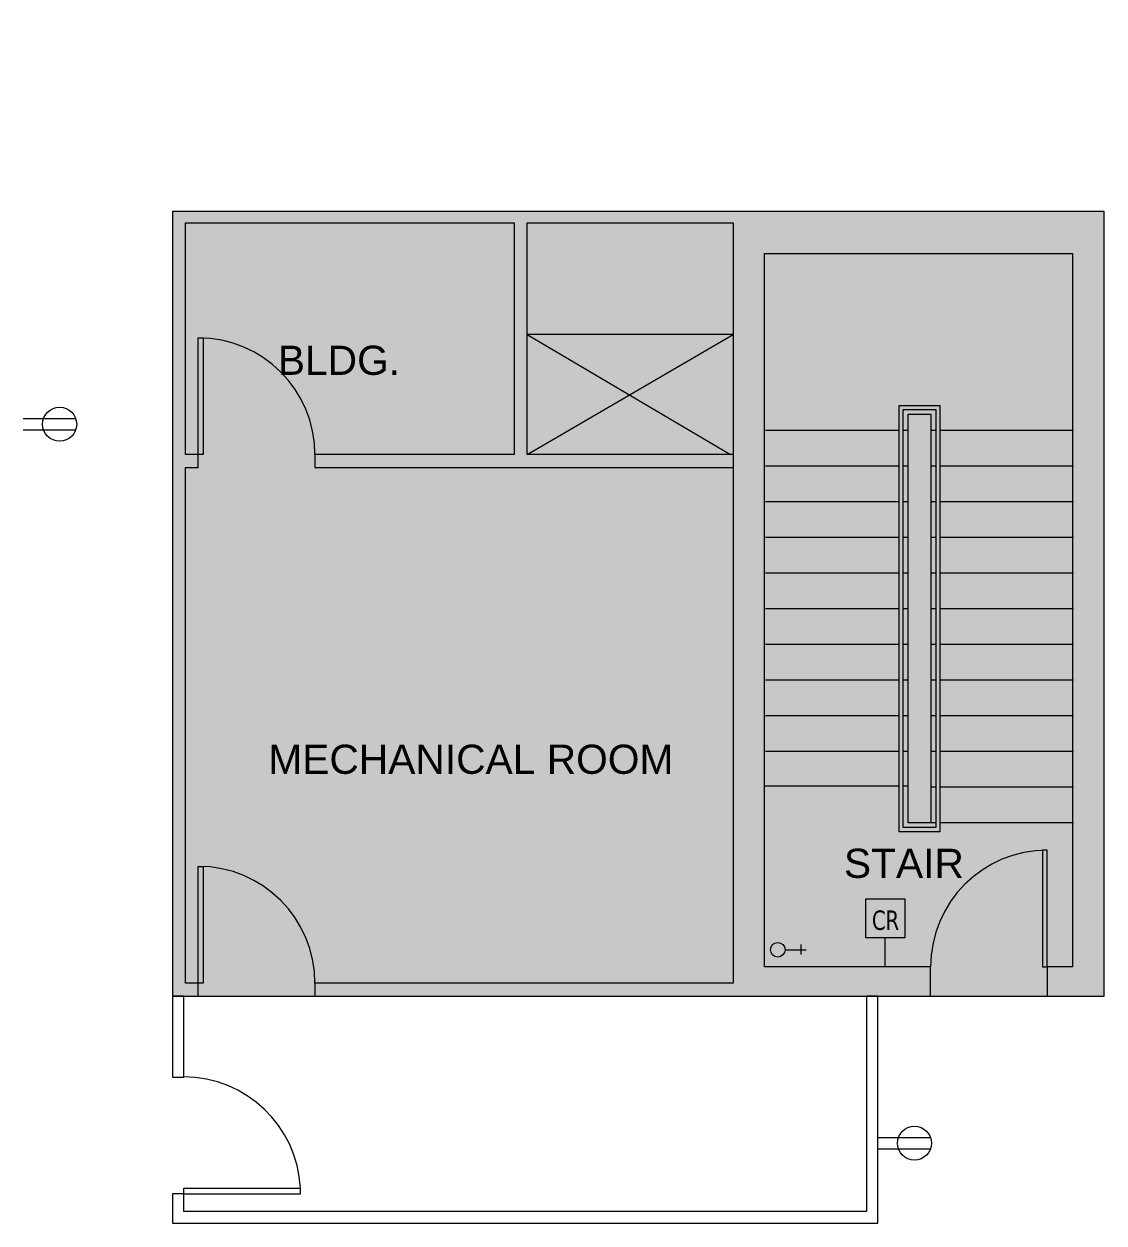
# Model space of a CAD drawing. Header units: inches. Extents: x 1 to 4574, y -953 to 1388.
# Drawn here: x 3075.3 to 3408.6, y -233.7 to 136.1 of the extents above; entities that cross this region are included whole.
import ezdxf

# ---------------------------------------------------------------- set-up
doc = ezdxf.new("R2010")
doc.units = ezdxf.units.IN
doc.header["$MEASUREMENT"] = 0
for name, color, linetype, lineweight in [('3rd Floor Revit Background_dwg', 8, 'Continuous', 9), ('A-ANNO-NOTE', 131, 'Continuous', 20), ('A-DETL-GENF', 92, 'Continuous', 9), ('A-DETL-MEDM', 33, 'Continuous', 20), ('A-DOOR', 31, 'Continuous', 9), ('AWAEX', 7, 'Continuous', 9), ('I-WALL', 2, 'Continuous', 9)]:
    doc.layers.add(name, color=color, linetype=linetype, lineweight=lineweight)
doc.styles.add('Arial', font='arial.ttf', dxfattribs={"height": 9})
doc.styles.add('Tahoma_1', font='tahoma.ttf', dxfattribs={"width": 0.85, "height": 6})

# ---------------------------------------------------------------- blocks, each defined once
blk = doc.blocks.new('Single-Flush - 36_ x 96_-2611463-3rd Floor New Construction - Tel_Data_Elec Plan')
at = {"layer": 'A-DOOR', "color": 250, "lineweight": 20}
for p, q in [((16.25, 1.75), (16.25, 37.77)), ((18, 37.77), (16.25, 37.77)), ((18, 1.75), (18, 37.77)), ((18, 1.75), (16.25, 1.75))]:
    blk.add_line(p, q, dxfattribs=at)
at = {"layer": 'A-DOOR'}
blk.add_arc((18, 1.75), 36.07, 92.7812, 180, dxfattribs=at)
blk = doc.blocks.new('3rd Floor Revit Background_dwg-1506769-3rd Floor New Construction - Tel_Data_Elec Plan')
at = {"layer": 'AWAEX'}
for p, q in [((1352.98, 3.29), (1416.48, 40.29)), ((1467.78, 10.73), (1426.53, 10.73)), ((1470.53, 10.73), (1469.03, 10.73)), ((1479.03, 10.73), (1477.53, 10.73)), ((1521.53, 10.73), (1480.28, 10.73)), ((1467.78, -0.27), (1426.53, -0.27)), ((1470.53, -0.27), (1469.03, -0.27)), ((1479.03, -0.27), (1477.53, -0.27)), ((1521.53, -0.27), (1480.28, -0.27)), ((1467.78, -11.27), (1426.53, -11.27)), ((1470.53, -11.27), (1469.03, -11.27)), ((1479.03, -11.27), (1477.53, -11.27)), ((1521.53, -11.27), (1480.28, -11.27)), ((1467.78, -22.27), (1426.53, -22.27)), ((1470.53, -22.27), (1469.03, -22.27)), ((1479.03, -22.27), (1477.53, -22.27)), ((1521.53, -22.27), (1480.28, -22.27)), ((1467.78, -33.27), (1426.53, -33.27)), ((1470.53, -33.27), (1469.03, -33.27)), ((1479.03, -33.27), (1477.53, -33.27)), ((1521.53, -33.27), (1480.28, -33.27)), ((1467.78, -44.27), (1426.53, -44.27)), ((1470.53, -44.27), (1469.03, -44.27)), ((1479.03, -44.27), (1477.53, -44.27)), ((1521.53, -44.27), (1480.28, -44.27)), ((1467.78, -55.27), (1426.53, -55.27)), ((1470.53, -55.27), (1469.03, -55.27)), ((1479.03, -55.27), (1477.53, -55.27)), ((1521.53, -55.27), (1480.28, -55.27)), ((1467.78, -66.27), (1426.53, -66.27)), ((1470.53, -66.27), (1469.03, -66.27)), ((1479.03, -66.27), (1477.53, -66.27)), ((1521.53, -66.27), (1480.28, -66.27)), ((1467.78, -77.27), (1426.53, -77.27)), ((1470.53, -77.27), (1469.03, -77.27)), ((1479.03, -77.27), (1477.53, -77.27)), ((1521.53, -77.27), (1480.28, -77.27)), ((1467.78, -88.27), (1426.53, -88.27)), ((1470.53, -88.27), (1469.03, -88.27)), ((1479.03, -88.27), (1477.53, -88.27)), ((1521.53, -88.27), (1480.28, -88.27)), ((1426.23, -98.86), (1467.78, -98.86)), ((1469.03, -98.86), (1470.53, -98.86)), ((1479.03, -99.27), (1477.53, -99.27)), ((1521.53, -99.27), (1480.28, -99.27)), ((1479.03, -110.27), (1477.53, -110.27)), ((1521.53, -110.27), (1480.28, -110.27)), ((1437.38, -147.81), (1437.38, -150.88)), ((1432.55, -149.44), (1439.05, -149.44))]:
    blk.add_line(p, q, dxfattribs=at)
at = {"layer": 'AWAEX', "flags": 128}
for points in [[(1461.23, -163.73), (1477.47, -163.73), (1477.47, -154.73), (1426.23, -154.73), (1426.23, 65.29), (1521.23, 65.29), (1521.23, -154.71), (1513.47, -154.71), (1513.47, -163.71), (1530.98, -163.71), (1530.98, 78.29), (1243.48, 78.29), (1243.48, -163.73)], [(1246.98, -163.73), (1251.48, -163.73), (1251.48, -159.73), (1247.48, -159.73), (1247.48, -0.71), (1251.48, -0.71), (1251.48, 3.29), (1247.48, 3.29), (1247.48, 74.79), (1348.98, 74.79), (1348.98, 3.29), (1287.48, 3.29), (1287.48, -0.71), (1416.48, -0.71)], [(1416.48, 3.29), (1352.98, 3.29), (1352.98, 74.79), (1416.48, 74.79), (1416.48, -159.73), (1287.48, -159.73), (1287.48, -163.73), (1457.73, -163.73)], [(1416.48, 40.29), (1352.98, 40.29), (1415.67, 3.29)]]:
    blk.add_lwpolyline(points, dxfattribs=at)
for points in [[(1251.48, 3.29), (1251.48, 39.29), (1252.98, 39.29), (1252.98, 3.29)], [(1467.78, -113.02), (1467.78, 18.48), (1480.28, 18.48), (1480.28, -113.02)], [(1469.03, -111.77), (1469.03, 17.23), (1479.03, 17.23), (1479.03, -111.77)], [(1477.53, 15.73), (1477.53, -110.27), (1470.53, -110.27), (1470.53, 15.73)], [(1513.47, -154.71), (1513.47, -118.71), (1511.97, -118.71), (1511.97, -154.71)], [(1251.48, -159.73), (1251.48, -123.73), (1252.98, -123.73), (1252.98, -159.73)]]:
    blk.add_lwpolyline(points, close=True, dxfattribs=at)
at = {"layer": 'AWAEX'}
blk.add_circle((1430.3, -149.44), 2.25, dxfattribs=at)
for centre, start, end in [((1251.48, 3.29), 0, 90), ((1513.47, -154.71), 90, 180), ((1251.48, -159.73), 0, 90)]:
    blk.add_arc(centre, 36, start, end, dxfattribs=at)
at = {"layer": 'AWAEX', "char_height": 9, "attachment_point": 2, "line_spacing_factor": 0.941778, "style": 'Arial'}
for s, insert, width in [('BLDG.', (1294.88, 36.89), 45.0663), ('MECHANICAL ROOM', (1335.58, -86.18), 149.0824), ('STAIR', (1469.22, -118.28), 44.1848)]:
    blk.add_mtext(s, dxfattribs=dict(at, insert=insert, width=width))

msp = doc.modelspace()

# ---------------------------------------------------------------- hatches: boundary and pattern name
at = {"layer": 'A-DETL-GENF'}
h = msp.add_hatch(color=9, dxfattribs=at)
h.paths.add_polyline_path([(3407.25, -163.73), (3408.55, -163.73), (3408.55, 78.29), (3121.05, 78.29), (3121.05, -163.73), (3390.72, -163.73)], flags=0)
h.paths.add_polyline_path([(2284.73, -163.73), (2409.23, -163.73), (2409.23, -147.94), (2631.27, -147.94), (2631.27, -163.73), (2744.77, -163.73), (2744.77, 62.36), (2270.73, 62.36), (2270.73, 25.14), (2284.73, 25.14), (2284.73, -20.73), (2270.73, -20.73), (2270.73, -78.73), (2284.73, -78.73), (2284.73, -120.86), (2270.73, -120.86), (2270.73, -163.73), (2281.92, -163.73)], flags=0)
h.paths.add_polyline_path([(2128.73, -163.73), (2142.23, -163.73), (2142.23, -120.86), (2128.73, -120.86), (2128.73, -76.86), (2142.23, -76.86), (2142.23, -18.86), (2128.73, -18.86), (2128.73, 25.14), (2142.23, 25.14), (2142.23, 62.36), (2018.55, 62.36), (2018.55, 94.66), (1992.98, 120.23), (1915.14, 120.23), (1915.14, 18.14), (1878.64, 18.1), (1878.64, -163.73), (2067.76, -163.73)], flags=0)
h.paths.add_polyline_path([(1531.04, 330.78), (1535.92, 330.78), (1661.25, 456.11), (1548.36, 569.01), (1486.08, 569.01), (1486.07, 773.5), (1372.01, 773.5), (1372.01, 330.78), (1530.26, 330.78)], flags=0)

# ---------------------------------------------------------------- linework, layer by layer
at = {"layer": 'A-ANNO-NOTE'}
for p, q in [((3075.02, 14.39), (3091.22, 14.39)), ((3075.02, 10.91), (3091.22, 10.91)), ((3335.04, -133.74), (3347.04, -133.74)), ((3335.04, -145.74), (3335.04, -133.74)), ((3347.04, -133.74), (3347.04, -145.74)), ((3347.04, -145.74), (3335.04, -145.74)), ((3341.04, -154.73), (3341.04, -145.74)), ((3338.81, -207.37), (3355.01, -207.37)), ((3338.81, -210.85), (3355.01, -210.85))]:
    msp.add_line(p, q, dxfattribs=at)
for centre in [(3086.27, 12.65), (3350.05, -209.11)]:
    msp.add_circle(centre, 5.25, dxfattribs=at)
at = {"layer": 'A-DETL-MEDM'}
for p, q in [((3408.55, 78.29), (3121.05, 78.29)), ((3121.05, 78.29), (3121.05, -163.73)), ((3408.55, -163.71), (3408.55, 78.29)), ((3121.05, -163.73), (3129.05, -163.73)), ((3129.05, -163.73), (3165.05, -163.73)), ((3165.05, -163.73), (3355.01, -163.73)), ((3355.05, -163.73), (3408.55, -163.73))]:
    msp.add_line(p, q, dxfattribs=at)
at = {"layer": 'I-WALL', "color": 250, "lineweight": 20}
for p, q in [((3121.05, -163.73), (3121.05, -188.73)), ((3124.55, -163.73), (3121.05, -163.73)), ((3124.55, -188.73), (3124.55, -163.73)), ((3338.8, -163.73), (3335.3, -163.73)), ((3335.3, -163.73), (3335.3, -230.23)), ((3338.8, -233.73), (3338.8, -163.73)), ((3121.05, -188.73), (3124.55, -188.73)), ((3121.05, -224.73), (3121.05, -233.73)), ((3124.55, -224.73), (3121.05, -224.73)), ((3124.55, -230.23), (3124.55, -224.73)), ((3335.3, -230.23), (3124.55, -230.23)), ((3121.05, -233.73), (3338.8, -233.73))]:
    msp.add_line(p, q, dxfattribs=at)

# ---------------------------------------------------------------- block references
at = {"layer": '3rd Floor Revit Background_dwg', "color": 7}
msp.add_blockref('3rd Floor Revit Background_dwg-1506769-3rd Floor New Construction - Tel_Data_Elec Plan', (1877.58, 0), dxfattribs=at)
at = {"layer": 'A-DOOR', "lineweight": 13, "rotation": 269.9999999999998}
msp.add_blockref('Single-Flush - 36_ x 96_-2611463-3rd Floor New Construction - Tel_Data_Elec Plan', (3122.8, -206.73), dxfattribs=at)

# ---------------------------------------------------------------- texts
at = {"layer": 'A-ANNO-NOTE', "lineweight": 9, "insert": (3336.94, -137.32), "char_height": 6, "width": 10.096, "attachment_point": 1, "style": 'Tahoma_1'}
msp.add_mtext('CR', dxfattribs=at)

doc.saveas('drawing.dxf')
